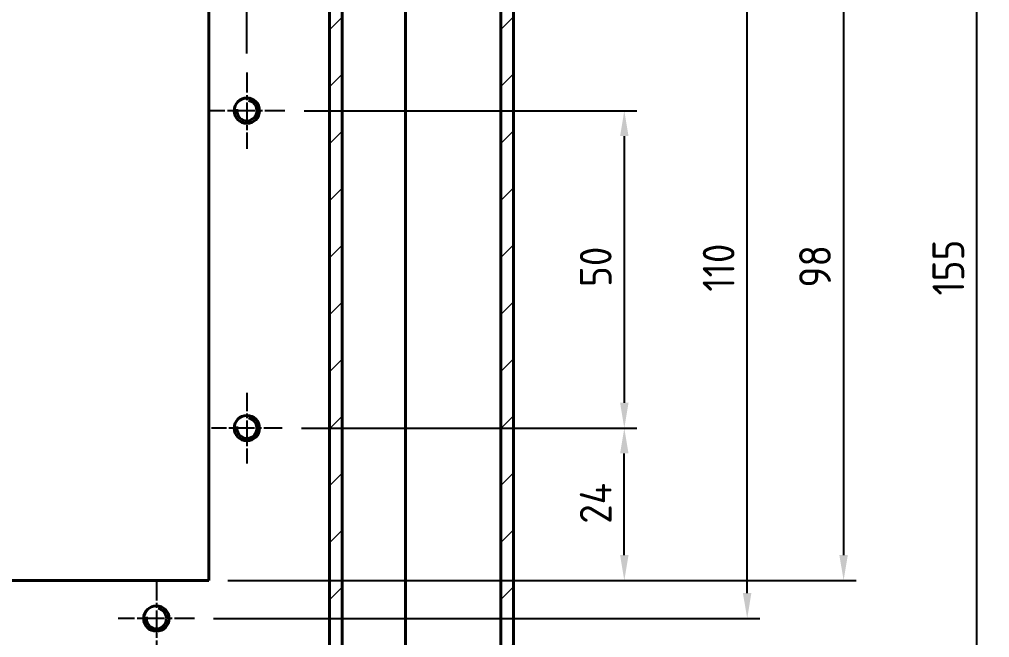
# Model space of a CAD drawing. Header units: millimetres. Extents: x 0 to 2378, y 0 to 1682.
# Drawn here: x 1133.9 to 1286.7, y 1311.5 to 1408.9 of the extents above; entities that cross this region are included whole.
import ezdxf

# ---------------------------------------------------------------- set-up
doc = ezdxf.new("R2010")
doc.units = ezdxf.units.MM
doc.header["$LTSCALE"] = 2
doc.linetypes.add('CHAIN', pattern=[0.3543, 0.2362, -0.0295, 0.0591, -0.0295])
for name, color, linetype, lineweight in [('가시적인 것(ISO)', 3, 'Continuous', 40), ('가시적인 좁은 것(ISO)', 3, 'Continuous', 35), ('중심 표식(ISO)', 1, 'Continuous', 25), ('치수(ISO)', 2, 'Continuous', 25), ('해치(ISO)', 7, 'Continuous', 18)]:
    doc.layers.add(name, color=color, linetype=linetype, lineweight=lineweight)
doc.styles.add('치수 텍스트_PSTEK_POSCO', font='isocp.shx')
doc.dimstyles.new('치수_PSTEK_POSCO', dxfattribs={"dimscale": 2, "dimtxt": 2.5, "dimasz": 2, "dimexe": 1, "dimexo": 1.5, "dimgap": 1, "dimtad": 1, "dimrnd": 1e-08, "dimdsep": 46, "dimtxsty": '치수 텍스트_PSTEK_POSCO', "dimcen": 0.09, "dimdle": 10, "dimclrd": 7, "dimclre": 7, "dimclrt": 2, "dimadec": 1, "dimazin": 2, "dimtfac": 1, "dimtmove": 0, "dimatfit": 3, "dimfxl": 0, "dimtolj": 1, "dimlwd": -1, "dimlwe": -1, "dimarcsym": 0})

# ---------------------------------------------------------------- blocks, each defined once
blk = doc.blocks.new('*D117')
at = {"layer": 'Defpoints', "color": 0, "transparency": 16777216}
for p in [(1163.75, 1418.51), (1163.75, 1320.51), (1263.75, 1320.51)]:
    blk.add_point(p, dxfattribs=at)
at = {"layer": '치수(ISO)', "color": 7, "transparency": 16777216}
for p, q in [((1166.75, 1418.51), (1265.75, 1418.51)), ((1263.75, 1414.51), (1263.75, 1324.51)), ((1166.75, 1320.51), (1265.75, 1320.51))]:
    blk.add_line(p, q, dxfattribs=at)
for points in [[(1263.08, 1414.51), (1264.41, 1414.51), (1263.75, 1418.51)], [(1263.08, 1324.51), (1264.41, 1324.51), (1263.75, 1320.51)]]:
    blk.add_solid(points, dxfattribs=at)
at = {"layer": '치수(ISO)', "color": 2, "transparency": 16777216, "insert": (1259.25, 1366.65), "char_height": 5, "attachment_point": 4, "rotation": 90, "style": '치수 텍스트_PSTEK_POSCO'}
blk.add_mtext('\\A1;98', dxfattribs=at)
blk = doc.blocks.new('*D120')
at = {"layer": 'Defpoints', "color": 0, "transparency": 16777216}
for p in [(1161.5, 1424.51), (1248.56, 1424.51), (1161.5, 1314.51)]:
    blk.add_point(p, dxfattribs=at)
at = {"layer": '치수(ISO)', "color": 7, "transparency": 16777216}
for p, q in [((1164.5, 1424.51), (1250.56, 1424.51)), ((1248.56, 1318.51), (1248.56, 1420.51)), ((1164.5, 1314.51), (1250.56, 1314.51))]:
    blk.add_line(p, q, dxfattribs=at)
for points in [[(1247.89, 1420.51), (1249.22, 1420.51), (1248.56, 1424.51)], [(1247.89, 1318.51), (1249.22, 1318.51), (1248.56, 1314.51)]]:
    blk.add_solid(points, dxfattribs=at)
at = {"layer": '치수(ISO)', "color": 2, "transparency": 16777216, "insert": (1244.06, 1366), "char_height": 5, "attachment_point": 4, "rotation": 90, "style": '치수 텍스트_PSTEK_POSCO'}
blk.add_mtext('\\A1;110', dxfattribs=at)
blk = doc.blocks.new('*D121')
at = {"layer": 'Defpoints', "color": 0, "transparency": 16777216}
for p in [(1184.75, 1447.01), (1284.75, 1447.01), (1184.75, 1292.01)]:
    blk.add_point(p, dxfattribs=at)
at = {"layer": '치수(ISO)', "color": 7, "transparency": 16777216}
for p, q in [((1187.75, 1447.01), (1286.75, 1447.01)), ((1284.75, 1296.01), (1284.75, 1443.01)), ((1187.75, 1292.01), (1286.75, 1292.01))]:
    blk.add_line(p, q, dxfattribs=at)
for points in [[(1284.08, 1443.01), (1285.41, 1443.01), (1284.75, 1447.01)], [(1284.08, 1296.01), (1285.41, 1296.01), (1284.75, 1292.01)]]:
    blk.add_solid(points, dxfattribs=at)
at = {"layer": '치수(ISO)', "color": 2, "transparency": 16777216, "insert": (1280.25, 1365.4), "char_height": 5, "attachment_point": 4, "rotation": 90, "style": '치수 텍스트_PSTEK_POSCO'}
blk.add_mtext('\\A1;155', dxfattribs=at)
blk = doc.blocks.new('*D146')
at = {"layer": 'Defpoints', "color": 0, "transparency": 16777216}
for p in [(1175.75, 1394.51), (1175.33, 1344.51), (1229.2, 1344.51)]:
    blk.add_point(p, dxfattribs=at)
at = {"layer": '치수(ISO)', "color": 7, "transparency": 16777216}
for p, q in [((1178.75, 1394.51), (1231.2, 1394.51)), ((1229.2, 1390.51), (1229.2, 1348.51)), ((1178.33, 1344.51), (1231.2, 1344.51))]:
    blk.add_line(p, q, dxfattribs=at)
for points in [[(1228.54, 1390.51), (1229.87, 1390.51), (1229.2, 1394.51)], [(1228.54, 1348.51), (1229.87, 1348.51), (1229.2, 1344.51)]]:
    blk.add_solid(points, dxfattribs=at)
at = {"layer": '치수(ISO)', "color": 2, "transparency": 16777216, "insert": (1224.7, 1366.75), "char_height": 5, "attachment_point": 4, "rotation": 90, "style": '치수 텍스트_PSTEK_POSCO'}
blk.add_mtext('\\A1;50', dxfattribs=at)
blk = doc.blocks.new('*D150')
at = {"layer": 'Defpoints', "color": 0, "transparency": 16777216}
for p in [(991.25, 1483.75), (991.25, 1400.51), (1169.75, 1400.51)]:
    blk.add_point(p, dxfattribs=at)
at = {"layer": '치수(ISO)', "color": 7, "transparency": 16777216}
for p, q in [((991.25, 1403.51), (991.25, 1485.75)), ((1169.75, 1403.51), (1169.75, 1485.75)), ((1165.75, 1483.75), (995.25, 1483.75))]:
    blk.add_line(p, q, dxfattribs=at)
for points in [[(995.25, 1484.41), (995.25, 1483.08), (991.25, 1483.75)], [(1165.75, 1484.41), (1165.75, 1483.08), (1169.75, 1483.75)]]:
    blk.add_solid(points, dxfattribs=at)
at = {"layer": '치수(ISO)', "color": 2, "transparency": 16777216, "insert": (1073.89, 1488.25), "char_height": 5, "attachment_point": 4, "style": '치수 텍스트_PSTEK_POSCO'}
blk.add_mtext('\\A1;178.5', dxfattribs=at)
blk = doc.blocks.new('*D151')
at = {"layer": 'Defpoints', "color": 0, "transparency": 16777216}
for p in [(1175.33, 1344.51), (1229.2, 1344.51), (1163.75, 1320.51)]:
    blk.add_point(p, dxfattribs=at)
at = {"layer": '치수(ISO)', "color": 7, "transparency": 16777216}
for p, q in [((1178.33, 1344.51), (1231.2, 1344.51)), ((1229.2, 1324.51), (1229.2, 1340.51)), ((1166.75, 1320.51), (1231.2, 1320.51))]:
    blk.add_line(p, q, dxfattribs=at)
for points in [[(1228.54, 1340.51), (1229.87, 1340.51), (1229.2, 1344.51)], [(1228.54, 1324.51), (1229.87, 1324.51), (1229.2, 1320.51)]]:
    blk.add_solid(points, dxfattribs=at)
at = {"layer": '치수(ISO)', "color": 2, "transparency": 16777216, "insert": (1224.7, 1329.44), "char_height": 5, "attachment_point": 4, "rotation": 90, "style": '치수 텍스트_PSTEK_POSCO'}
blk.add_mtext('\\A1;24', dxfattribs=at)

msp = doc.modelspace()

# ---------------------------------------------------------------- hatches: boundary and pattern name
at = {"layer": '해치(ISO)'}
h = msp.add_hatch(dxfattribs=at)
h.set_pattern_fill('ANSI31', color=256, scale=50.8, style=0)
h.set_pattern_definition([(45, (0, 0), (-4.490128, 4.490128), [])])
h.paths.add_polyline_path([(928.7462, 1292.0069), (1184.7462, 1292.0069), (1184.7462, 1447.0069), (928.7462, 1447.0069)])
h.paths.add_polyline_path([(1182.7462, 1294.0069), (930.7462, 1294.0069), (930.7462, 1385.0069), (932.7462, 1385.0069), (932.7462, 1387.0069), (932.7462, 1445.0069), (1182.7462, 1445.0069)], flags=0)
h.paths.add_polyline_path([(1209.7462, 1434.7547), (1211.7462, 1434.7547), (1211.7462, 1436.3069), (1211.7462, 1450.7069), (1211.7462, 1452.2591), (1209.7462, 1452.2591)])
h.paths.add_polyline_path([(1209.7462, 1308.7547), (1211.7462, 1308.7547), (1211.7462, 1310.3069), (1211.7462, 1428.7069), (1211.7462, 1430.2591), (1209.7462, 1430.2591)])
h.paths.add_polyline_path([(1209.7462, 1286.7547), (1211.7462, 1286.7547), (1211.7462, 1288.3069), (1211.7462, 1302.7069), (1211.7462, 1304.2591), (1209.7462, 1304.2591)])
h.paths.add_polyline_path([(901.7462, 1474.5069), (901.7462, 1264.5069), (1177.1166, 1264.5069), (1177.1166, 1254.5069), (1186.3758, 1254.5069), (1186.3758, 1264.5069), (1211.7462, 1264.5069), (1211.7462, 1280.7069), (1211.7462, 1282.2591), (1209.7462, 1282.2591), (1209.7462, 1266.5069), (903.7462, 1266.5069), (903.7462, 1472.5069), (1209.7462, 1472.5069), (1209.7462, 1456.7547), (1211.7462, 1456.7547), (1211.7462, 1458.3069), (1211.7462, 1474.5069)])

# ---------------------------------------------------------------- linework, layer by layer
at = {"layer": '가시적인 것(ISO)'}
for p, q in [((1184.7462, 1292.0069), (1184.7462, 1447.0069)), ((1194.7462, 1292.0069), (1194.7462, 1447.0069)), ((1182.7462, 1445.0069), (1182.7462, 1294.0069)), ((1209.7462, 1430.2591), (1209.7462, 1308.7547)), ((1211.7462, 1308.7547), (1211.7462, 1430.2591)), ((1163.7462, 1418.5069), (1163.7462, 1320.5069)), ((1163.7462, 1320.5069), (997.2462, 1320.5069))]:
    msp.add_line(p, q, dxfattribs=at)
for centre in [(1169.7462, 1394.5069), (1169.7462, 1344.5069), (1155.4962, 1314.5069)]:
    msp.add_circle(centre, 2, dxfattribs=at)
at = {"layer": '가시적인 좁은 것(ISO)'}
for centre in [(1169.7462, 1394.5069), (1169.7462, 1344.5069), (1155.4962, 1314.5069)]:
    msp.add_arc(centre, 1.582, 170, 80, dxfattribs=at)
at = {"layer": '중심 표식(ISO)', "linetype": 'CHAIN', "ltscale": 6.667144}
for p, q in [((1169.7462, 1400.5069), (1169.7462, 1388.5069)), ((1175.7462, 1394.5069), (1163.7462, 1394.5069)), ((1155.4962, 1320.5069), (1155.4962, 1308.5069)), ((1161.4962, 1314.5069), (1149.4962, 1314.5069))]:
    msp.add_line(p, q, dxfattribs=at)
at = {"layer": '중심 표식(ISO)', "linetype": 'CHAIN', "ltscale": 6.20266}
for p, q in [((1169.7462, 1350.0889), (1169.7462, 1338.9249)), ((1175.3282, 1344.5069), (1164.1642, 1344.5069))]:
    msp.add_line(p, q, dxfattribs=at)

# ---------------------------------------------------------------- dimensions: what is measured, and where the dimension line sits
at = {"layer": '치수(ISO)', "color": 7}
for base, p1, p2, angle, picture, middle in [((991.2462, 1483.747), (1169.7462, 1400.5069), (991.2462, 1400.5069), 180, '*D150', (1080.4962, 1483.747)), ((1284.7462, 1447.0069), (1184.7462, 1292.0069), (1184.7462, 1447.0069), 90, '*D121', (1284.7462, 1369.5069)), ((1248.5555, 1424.5069), (1161.4962, 1314.5069), (1161.4962, 1424.5069), 90, '*D120', (1248.5555, 1369.5069)), ((1263.7462, 1320.5069), (1163.7462, 1418.5069), (1163.7462, 1320.5069), 90, '*D117', (1263.7462, 1369.5069)), ((1229.2039, 1344.5069), (1175.7462, 1394.5069), (1175.3282, 1344.5069), 90, '*D146', (1229.2039, 1369.5069)), ((1229.2039, 1344.5069), (1163.7462, 1320.5069), (1175.3282, 1344.5069), 90, '*D151', (1229.2039, 1332.5069))]:
    dim = msp.add_linear_dim(base=base, p1=p1, p2=p2, angle=angle, dimstyle='치수_PSTEK_POSCO', override={"dimdec": 2, "dimtp": 0, "dimtm": 0, "dimtdec": 2, "dimtofl": 0, "dimatfit": 1}, dxfattribs=at)
    dim.commit()
    dim.dimension.update_dxf_attribs({"geometry": picture, "text_midpoint": middle, "dimtype": 160})

doc.saveas('drawing.dxf')
